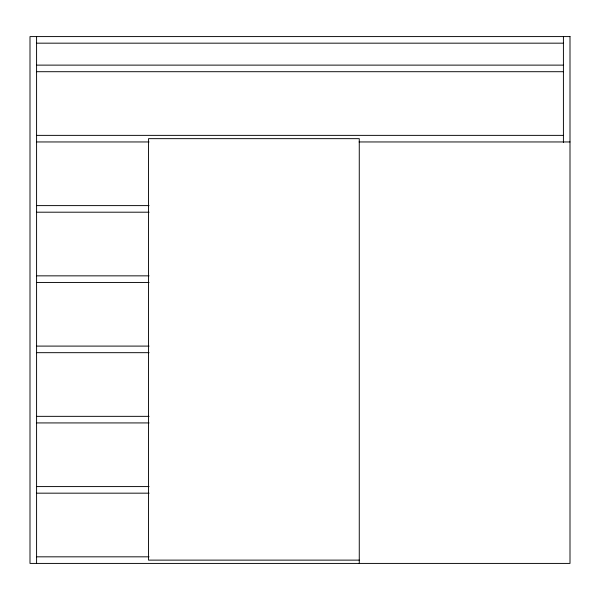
<?xml version="1.0" encoding="UTF-8"?>
<svg xmlns="http://www.w3.org/2000/svg" width="600" height="600" viewBox="0 0 600 600"><rect width="100%" height="100%" fill="white"/><g stroke="black" fill="none" stroke-linecap="round" stroke-linejoin="round"><path stroke-width="0.9" d="M36.585 43.17L563.415 43.17M36.585 65.123L563.415 65.123M36.585 71.707L563.415 71.707M36.585 135.368L563.415 135.368M36.585 141.953L149.078 141.953M359.055 141.953L570 141.953M36.585 205.612L149.078 205.612M36.585 212.197L149.078 212.197M36.585 275.85L149.078 275.85M36.585 282.442L149.078 282.442M36.585 346.095L149.078 346.095M36.585 352.68L149.078 352.68M36.585 416.34L149.078 416.34M36.585 422.925L149.078 422.925M36.585 486.585L149.078 486.585M36.585 493.17L149.078 493.17M36.585 556.83L149.078 556.83M359.265 560.123L148.538 560.123L148.538 138.66L359.265 138.66L359.265 563.415M563.415 36.585L563.415 142.515M36.585 36.585L36.585 563.415M570 36.585L30 36.585L30 563.415L570 563.415L570 36.585"/></g></svg>
